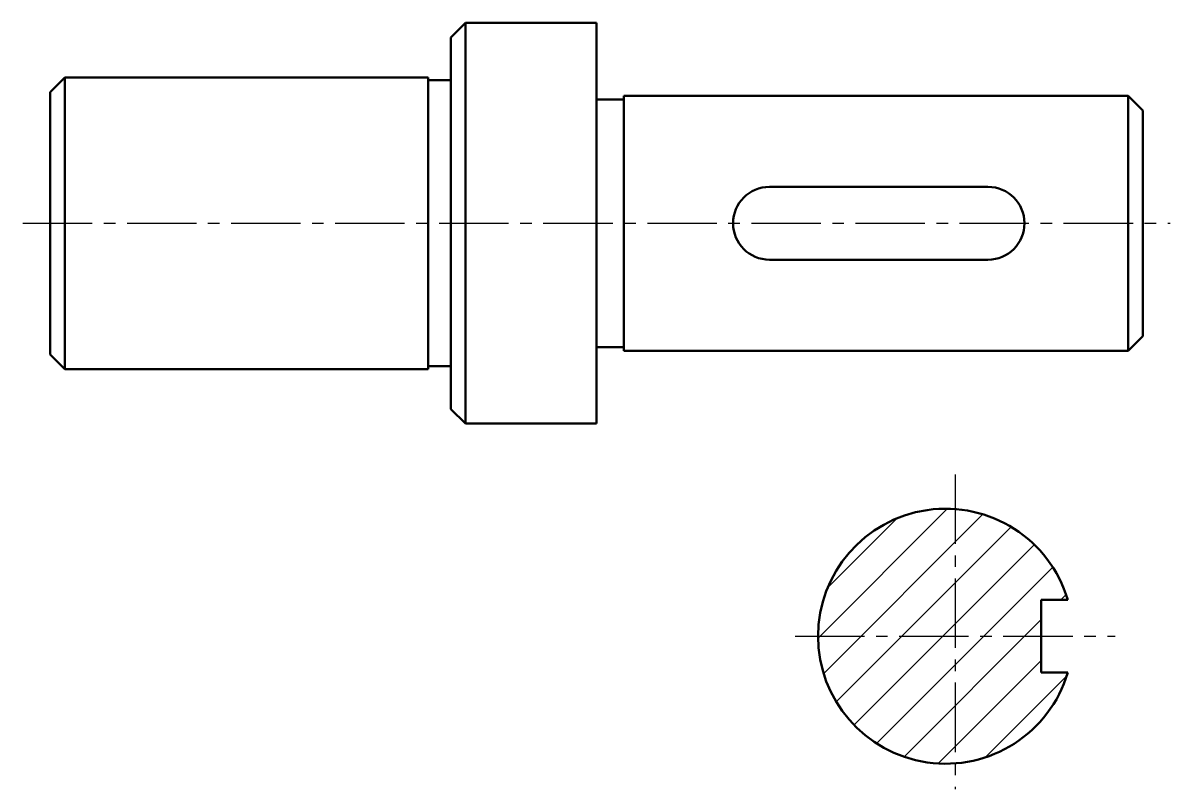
# Model space of a CAD drawing. Header units: millimetres. Extents: x 58 to 184, y 44 to 128.
import ezdxf

# ---------------------------------------------------------------- set-up
doc = ezdxf.new("R2010")
doc.units = ezdxf.units.MM
doc.header["$LTSCALE"] = 0.4
doc.linetypes.add('CENTER2', pattern=[28.575, 19.05, -3.175, 3.175, -3.175])
doc.layers.add('中心线', color=1, linetype='CENTER2')
doc.layers.add('细实线', color=3, linetype='Continuous')
doc.layers.add('粗实线', color=7, linetype='Continuous', lineweight=50)

msp = doc.modelspace()

# ---------------------------------------------------------------- hatches: boundary and pattern name
at = {"layer": '细实线'}
h = msp.add_hatch(dxfattribs=at)
h.set_pattern_fill('ANSI31', color=256)
h.paths.add_polyline_path([(160.59, 74.42, 0.436188), (145.54, 60.45), (160.59, 60.45)])
h.paths.add_polyline_path([(160.59, 74.42), (160.59, 60.45), (170.04, 60.45), (170.04, 64.45), (172.96, 64.45, 0.311147)])
h.paths.add_polyline_path([(172.96, 56.45), (170.04, 56.45), (170.04, 60.45), (160.59, 60.45), (160.59, 46.49, 0.311147)])
h.paths.add_polyline_path([(160.59, 60.45), (145.54, 60.45, 0.436188), (160.59, 46.49)])

# ---------------------------------------------------------------- linework, layer by layer
at = {"layer": '中心线'}
for p, q in [((58.21, 105.79), (184.19, 105.79)), ((160.59, 78.21), (160.59, 43.67)), ((143.02, 60.45), (178.15, 60.45))]:
    msp.add_line(p, q, dxfattribs=at)
at = {"layer": '粗实线'}
for p, q in [((106.81, 127.79), (105.21, 126.19)), ((106.81, 127.79), (121.21, 127.79)), ((106.81, 127.79), (106.81, 83.79)), ((121.21, 127.79), (121.21, 83.79)), ((105.21, 121.49), (105.21, 126.19)), ((62.81, 121.79), (61.21, 120.19)), ((62.81, 121.79), (102.71, 121.79)), ((62.81, 121.79), (62.81, 89.79)), ((102.71, 121.79), (102.71, 89.79)), ((102.71, 121.49), (105.21, 121.49)), ((105.21, 121.49), (105.21, 90.09)), ((61.21, 120.19), (61.21, 91.39)), ((124.2, 105.79), (124.2, 119.79)), ((124.2, 119.79), (179.6, 119.79)), ((179.6, 119.79), (181.2, 118.19)), ((179.6, 119.79), (179.6, 91.79)), ((121.2, 119.39), (124.2, 119.39)), ((181.2, 118.19), (181.2, 93.39)), ((140.2, 109.79), (164.2, 109.79)), ((124.2, 105.79), (124.2, 91.79)), ((164.2, 101.79), (140.2, 101.79)), ((181.2, 93.39), (179.6, 91.79)), ((121.2, 92.19), (124.2, 92.19)), ((61.21, 91.39), (62.81, 89.79)), ((124.2, 91.79), (179.6, 91.79)), ((62.81, 89.79), (102.71, 89.79)), ((102.71, 90.09), (105.21, 90.09)), ((105.21, 90.09), (105.21, 85.39)), ((105.21, 85.39), (106.81, 83.79)), ((106.81, 83.79), (121.21, 83.79)), ((170.04, 60.45), (170.04, 64.45)), ((170.04, 64.45), (172.96, 64.45)), ((170.04, 60.45), (170.04, 56.45)), ((170.04, 56.45), (172.96, 56.45))]:
    msp.add_line(p, q, dxfattribs=at)
for centre, radius, start, end in [((140.2, 105.79), 4, 90, 270), ((164.2, 105.79), 4, 270, 90), ((159.54, 60.45), 14, 16.6015, 343.3985)]:
    msp.add_arc(centre, radius, start, end, dxfattribs=at)

doc.saveas('drawing.dxf')
